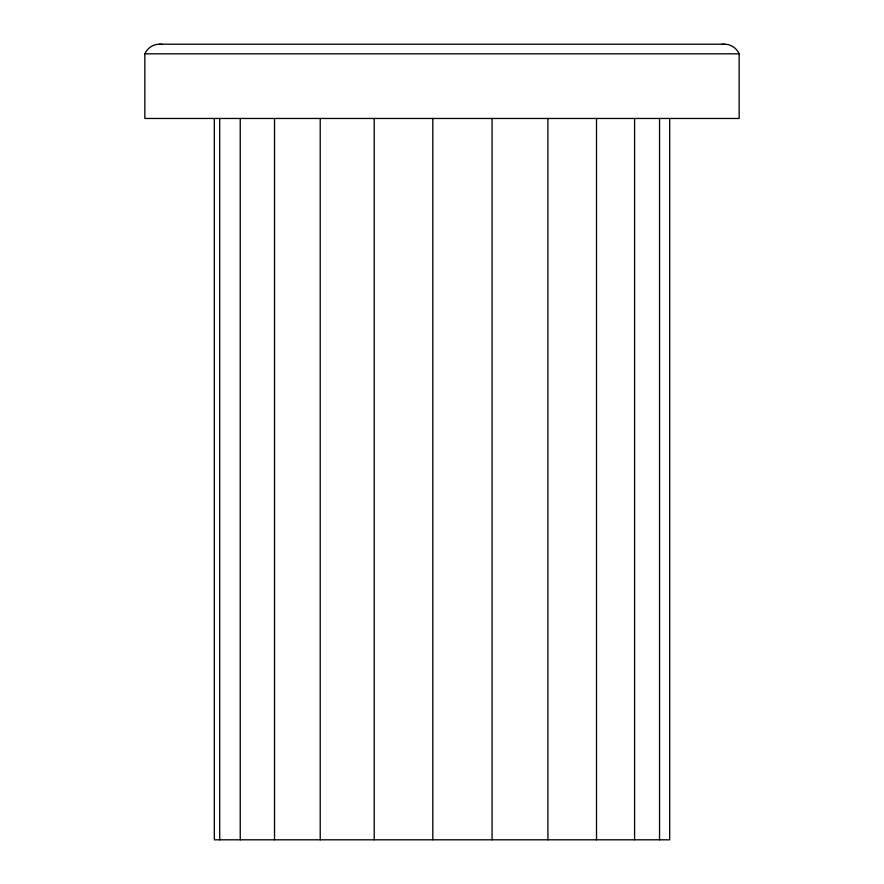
<?xml version="1.0" encoding="UTF-8"?>
<svg xmlns="http://www.w3.org/2000/svg" width="884" height="884" viewBox="0 0 884 884"><rect width="100%" height="100%" fill="white"/><g stroke="black" fill="none" stroke-linecap="round" stroke-linejoin="round"><path stroke-width="1.33" d="M144.843 53.825C147.297 48.123 153.186 44.2 159.396 44.2L724.604 44.2C730.814 44.2 736.704 48.123 739.157 53.825L739.157 118.467L144.843 118.467L144.843 53.825L739.157 53.825M721.554 44.498L724.604 44.2M159.396 44.2L162.446 44.498M669.674 118.467L669.674 839.8L214.326 839.8L214.326 118.467M659.552 118.467L659.552 839.8M634.59 118.467L634.59 839.8M596.512 118.467L596.512 839.8M547.903 118.467L547.903 839.8M492.079 118.467L492.079 839.8M432.828 118.467L432.828 839.8M374.219 118.467L374.219 839.8M320.218 118.467L320.218 839.8M274.526 118.467L274.526 839.8M240.238 118.467L240.238 839.8M219.707 118.467L219.707 839.8"/></g></svg>
